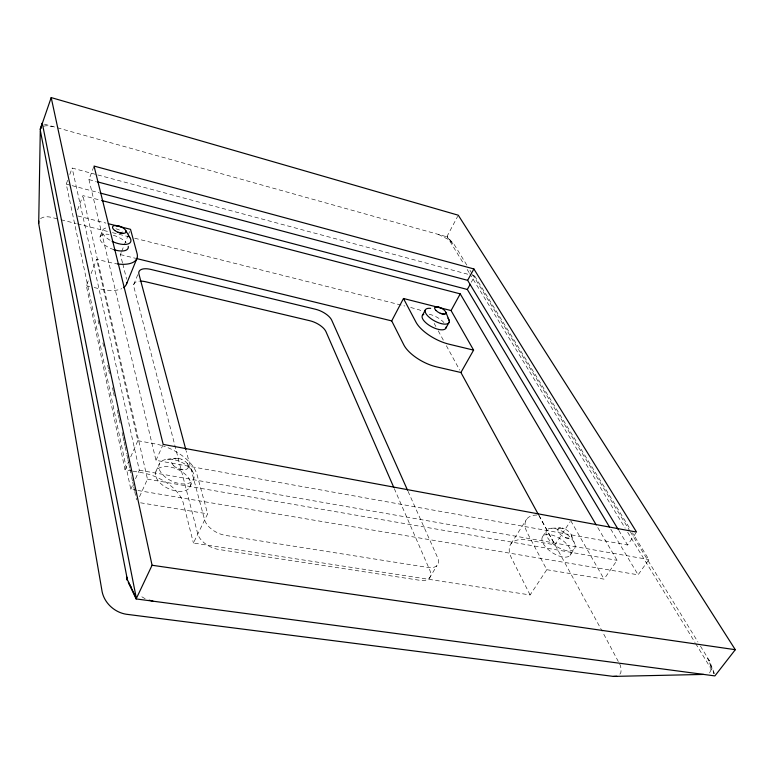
<?xml version="1.0" encoding="UTF-8"?>
<svg xmlns="http://www.w3.org/2000/svg" width="774" height="774" viewBox="0 0 774 774"><rect width="100%" height="100%" fill="white"/><g stroke="black" fill="none" stroke-linecap="round" stroke-linejoin="round"><path stroke-width="0.58" stroke-dasharray="3.87 2.9" d="M136.766 490.3L130.806 489.294L66.245 184.115L67.822 179.839M69.786 174.489L72.137 168.064L96.644 174.643M77.584 209.899L82.934 195.629L100.456 200.185M635.851 533.063L627.617 544.993L155.99 460.337L88.952 179.587L93.606 167.184M99.943 237.134L102.497 230.565M131.832 470.96L125.03 469.779L86.359 285.732L88.942 279.124M91.1 273.619L96.692 259.29L111.292 262.812A32.198 14.358 21.9 0 0 117.542 263.963M122.486 262.812L120.415 254.607L121.295 252.411M121.731 251.308L123.927 245.813M124.362 244.719L127.884 235.925M128.32 234.822L129.635 231.532M133.728 284.561L137.995 274.16M125.03 469.779L128.358 462.233M130.729 456.853L137.849 440.687L96.692 259.29M130.806 489.294L132.702 485.056M135.547 478.7L139.33 470.224L72.137 168.064M139.523 496.724L147.476 479.145L82.934 195.629M155.99 460.337L163.198 444.411M156.009 471.192L159.396 463.742M189.814 487.291A18.74 10.672 24.2 0 0 169.4 466.857A18.74 10.672 24.2 0 0 159.928 482.821A18.74 10.672 24.2 0 0 189.814 487.291L193.307 479.909A18.799 10.613 24.3 0 0 172.786 459.475A18.799 10.613 24.3 0 0 163.353 475.352A18.799 10.613 24.3 0 0 193.307 479.909M536.827 515.039A34.753 16.583 33.3 0 0 527.529 533.276L546.783 569.703L530.113 594.945L193.423 543.029L207.645 513.849L197.041 474.723A39.329 22.272 23.8 0 0 163.507 446.066M709.584 672.916L710.842 670.371L710.842 666.859L709.603 662.641L714.005 673.709M438.423 234.435L447.836 239.166L453.1 243.858L446.83 236.786L457.705 216.275M471.308 282.258L474.704 276.076L472.372 275.447M429.241 578.342L437.02 565.533M619.877 674.183L620.864 672.587L621.174 669.287L620.332 665.311L602.753 632.271M510.888 543.977L526.61 519.248M542.584 536.653L546.667 530.364M530.113 594.945L511.566 558.218A34.356 17.009 33.6 0 1 527.394 540.039L554.948 544.848L570.119 521.734M570.08 555.374A16.641 7.992 33.4 0 0 554.174 535.753A16.641 7.992 33.4 0 0 545.157 546.367A16.641 7.992 33.4 0 0 570.08 555.374L574.26 549.105A16.689 7.943 33.4 0 0 558.248 529.513A16.689 7.943 33.4 0 0 549.279 540.049A16.689 7.943 33.4 0 0 574.26 549.105M546.783 569.703L604.049 579.136L617.052 560.308L596.831 525.962M137.956 490.503L638.115 574.821L648.883 559.554L632.474 532.841M40.5 218.607C46.256 214.495 53.754 218.345 59.84 219.458M43.373 126.268L46.121 125.727L53.154 126.607M167.281 459.292L175.824 458.198M551.698 528.236L560.802 527.82M565.359 537.707L570.457 538.269M559.089 528.071L564.159 528.642A7.933 3.735 33.3 0 1 571.057 537.901A7.933 3.735 33.3 0 1 559.08 532.996A7.933 3.735 33.3 0 1 564.13 528.632M178.562 468.851L185.441 469.673M174.624 458.382L181.464 459.224M140.568 502.8L207.645 513.849M147.476 479.145L617.052 560.308M139.33 470.224L648.883 559.554M132.964 471.163L142.019 472.74A38.816 22.756 23.6 0 1 183.409 503.477L193.423 543.029M137.849 440.687L154.984 443.86A39.329 22.272 23.8 0 1 162.559 445.756M86.359 285.732L89.707 286.506M94.157 287.541L100.843 289.089A31.85 14.745 21.6 0 0 121.857 288.634M120.415 254.607L135.682 258.342M61.011 219.748L76.22 223.56M77.381 223.85L107.789 231.484M112.462 232.655L127.671 236.467M134.686 238.228L404.812 305.991M410.655 307.462L419.614 309.987L422.865 311.612M77.864 215.985L105.941 223.106M66.245 184.115L70.927 185.344M72.098 185.654L98.985 192.716M88.952 179.587L95.947 181.445M97.805 174.953L467.709 274.199M44.36 124.14L446.83 236.786M145.164 598.718L139.513 595.438M187.26 463.471L192.407 471.269M474.704 276.076L629.949 528.739M466.799 265.076L454.164 244.478L447.004 236.467L464.003 264.292M469.953 270.232L471.85 273.319M472.479 274.344L629.736 530.79M630.375 531.815L697.945 642.014M700.47 646.135L709.313 660.561L714.344 673.39M467.148 269.449L469.034 272.545M469.663 273.57L625.16 528.149M627.685 532.27L695.042 642.546M695.671 643.581L713.928 673.467M618.861 530.519L627.617 544.993M610.792 529.164L638.115 574.821M570.777 520.728L604.049 579.136M434.175 323.377L435.917 326.56M438.229 330.808L443.444 340.357M446.346 345.668L459.669 370.078M539.033 515.513L602.172 631.216M538.791 515.242L554.948 544.848M408.053 491.345L437.591 557.58A17.937 9.607 31.5 0 1 427.848 567.448L225.747 535.434A19.098 11.126 26.1 0 1 204.559 519.693L186.205 451.01M394.285 488.588L429.88 570.332A17.831 9.714 31.7 0 1 420.069 580.336L218.723 549.463A18.973 11.242 26.1 0 1 197.709 533.76L133.796 286.554A15.306 7.101 22.8 0 1 139.078 281.204M571.454 535.173L574.753 543.87M122.785 263.982L126.636 279.211M98.056 320.446L98.811 323.987M102.865 342.872L103.619 346.413M107.673 365.299L108.428 368.84M108.689 370.02L109.444 373.561M112.482 387.726L113.246 391.267M113.497 392.447L114.252 395.988M117.29 410.152L118.054 413.693M118.306 414.874L119.061 418.415M119.322 419.595L120.076 423.136M122.099 432.579L122.863 436.12M123.114 437.3L123.879 440.841M124.13 442.022L124.885 445.563M125.136 446.743L126.655 453.825M126.917 455.006L127.671 458.547M127.923 459.727L128.687 463.268M128.939 464.448L129.693 467.989M129.955 469.17L131.474 476.252M131.725 477.432L132.48 480.973M132.731 482.154L133.496 485.695M133.747 486.875L134.512 490.416M134.763 491.596L136.534 499.859M429.231 314.263A13.371 5.466 28.3 0 1 443.937 322.584M110.072 240.25A15.19 6.656 22.1 0 1 106.231 227.914M115.858 228.746A15.19 6.656 22.1 0 1 122.215 231.32M113.846 249.644A15.151 6.705 22 0 1 100.01 239.389A15.151 6.705 22 0 1 109.066 234.358M113.294 235.257A15.151 6.705 22 0 1 126.143 242.62M709.313 660.561L709.013 660.938L707.204 657.987L709.313 660.561M173.599 465.609A8.94 5.002 24.3 0 0 187.908 468.125A8.94 5.002 24.3 0 0 178.494 458.363A8.94 5.002 24.3 0 0 173.599 465.609"/><path stroke-width="1.16" d="M703.682 674.425L613.443 676.408L126.143 614.227C114.687 612.36 104.587 603.275 102.149 591.839L38.7 223.502L40.277 131.27M38.7 223.502L38.768 221.083M131.009 586.905L128.32 582.367L136.137 598.931L714.886 675.915L735.3 649.696L458.266 215.211L51.2 97.592L40.335 129.132L41.399 127.429M126.501 284.019L136.998 258.235M136.137 598.931L152.072 565.252L51.2 97.592M460.907 372.507L436.401 366.828A28.019 11.939 28.5 0 1 403.805 344.856L391.712 320.9L403.477 298.503L451.068 310.567L473.601 350.119L460.907 372.507L538.211 514.188M422.391 315.444L425.448 309.764M451.068 310.567L460.22 293.868L101.626 200.495M618.242 529.493L467.641 280.333L473.882 268.946L94.031 166.062L163.198 444.411L636.538 532.067L473.882 268.946M446.037 327.876L449.152 322.216M609.554 527.084L467.341 289.476L470.176 284.319M613.443 676.408L616.868 676.283M152.072 565.252L735.3 649.696M440.3 313.315L444.702 314.196M435.926 306.775L440.309 307.665M117.871 232.248L123.472 233.409M115.142 225.486L120.715 226.656M473.601 350.119L448.968 344.178A28.29 11.6 28.4 0 1 415.977 322.158L403.477 298.503M136.853 258.622L391.712 320.9M108.283 223.696L130.516 229.327L137.075 253.533A32.198 14.358 21.9 0 1 117.542 263.963M149.072 600.179L153.01 601.175M100.156 193.026L467.341 289.476M97.108 181.755L467.641 280.333M460.22 293.868L596.222 524.917M125.736 230.478L129.751 237.405M407.559 490.242L331.746 320.243A14.406 6.327 26.4 0 0 315.608 309.281L150.988 269.449A15.393 7.014 22.9 0 0 138.923 274.064L185.895 449.849M393.811 487.475L325.999 331.727A14.338 6.415 26.3 0 0 309.968 320.775L145.86 281.804A15.306 7.101 22.8 0 0 140.084 281.136M445.95 312.425L449.113 320.368M447.972 318.143A13.41 5.418 28.3 0 1 443.009 323.987A13.41 5.418 28.3 0 1 426.803 314.834A13.41 5.418 28.3 0 1 430.663 308.352M446.163 327.005A13.371 5.466 28.3 0 1 430.905 326.357A13.371 5.466 28.3 0 1 423.794 314.341M128.736 236.128A15.19 6.656 22.1 0 1 127.894 244.004A15.19 6.656 22.1 0 1 112.104 241.324M126.868 282.51A31.85 14.745 21.6 0 1 123.472 287.715M128.252 246.335A15.151 6.705 22 0 1 113.846 249.644M42.289 123.143L40.132 129.452L127.391 579.726L136.379 598.437L42.289 123.143M127.391 579.726L127.159 580.219L126.501 576.794L127.391 579.726M435.917 310.422A6.366 2.545 28.3 0 0 445.698 313.78A6.366 2.545 28.3 0 0 439.284 307.268A6.366 2.545 28.3 0 0 435.917 310.422M114.755 230.478A7.218 3.125 22.1 0 0 125.93 232.258A7.218 3.125 22.1 0 0 117.174 225.611A7.218 3.125 22.1 0 0 114.755 230.478"/></g></svg>
